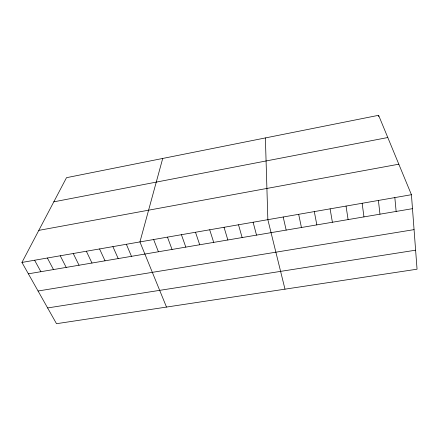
<?xml version="1.0" encoding="UTF-8"?>
<svg xmlns="http://www.w3.org/2000/svg" width="439" height="439" viewBox="0 0 439 439"><rect width="100%" height="100%" fill="white"/><g stroke="black" fill="none" stroke-linecap="round" stroke-linejoin="round"><path stroke-width="0.66" d="M162.715 158.452L139.937 241.916L166.496 307.075M21.95 262.434L66.508 177.68L378.61 115.303L411.425 194.707L417.05 269.206L56.505 323.697L21.95 262.434L411.425 194.707M53.805 201.836L387.796 137.533M38.808 230.371L398.815 164.197M28.37 273.821L412.479 208.668M38.061 291.002L414.065 229.63M47.615 307.942L415.612 250.192M34.604 260.234L40.876 271.703M47.374 258.017L53.487 269.562M60.247 255.778L66.207 267.406M73.236 253.517L79.036 265.227M86.346 251.24L91.976 263.032M99.565 248.94L105.031 260.815M112.9 246.619L118.201 258.582M126.361 244.282L131.486 256.332M153.639 239.535L158.408 251.766M167.462 237.131L172.05 249.451M181.417 234.706L185.812 247.113M195.492 232.258L199.701 244.759M209.699 229.789L213.716 242.383M224.038 227.292L227.857 239.985M238.509 224.779L242.125 237.565M253.116 222.238L256.524 235.123M284.988 289.164L267.856 219.676L265.381 137.934M283.193 217.009L286.173 230.091M298.674 214.314L301.434 227.501M314.308 211.598L316.837 224.889M330.101 208.849L332.394 222.249M346.042 206.078L348.1 219.588M362.148 203.279L363.958 216.899M378.407 200.447L379.971 214.183M378.61 115.303L378.747 116.642M394.837 197.594L396.148 211.439"/></g></svg>
